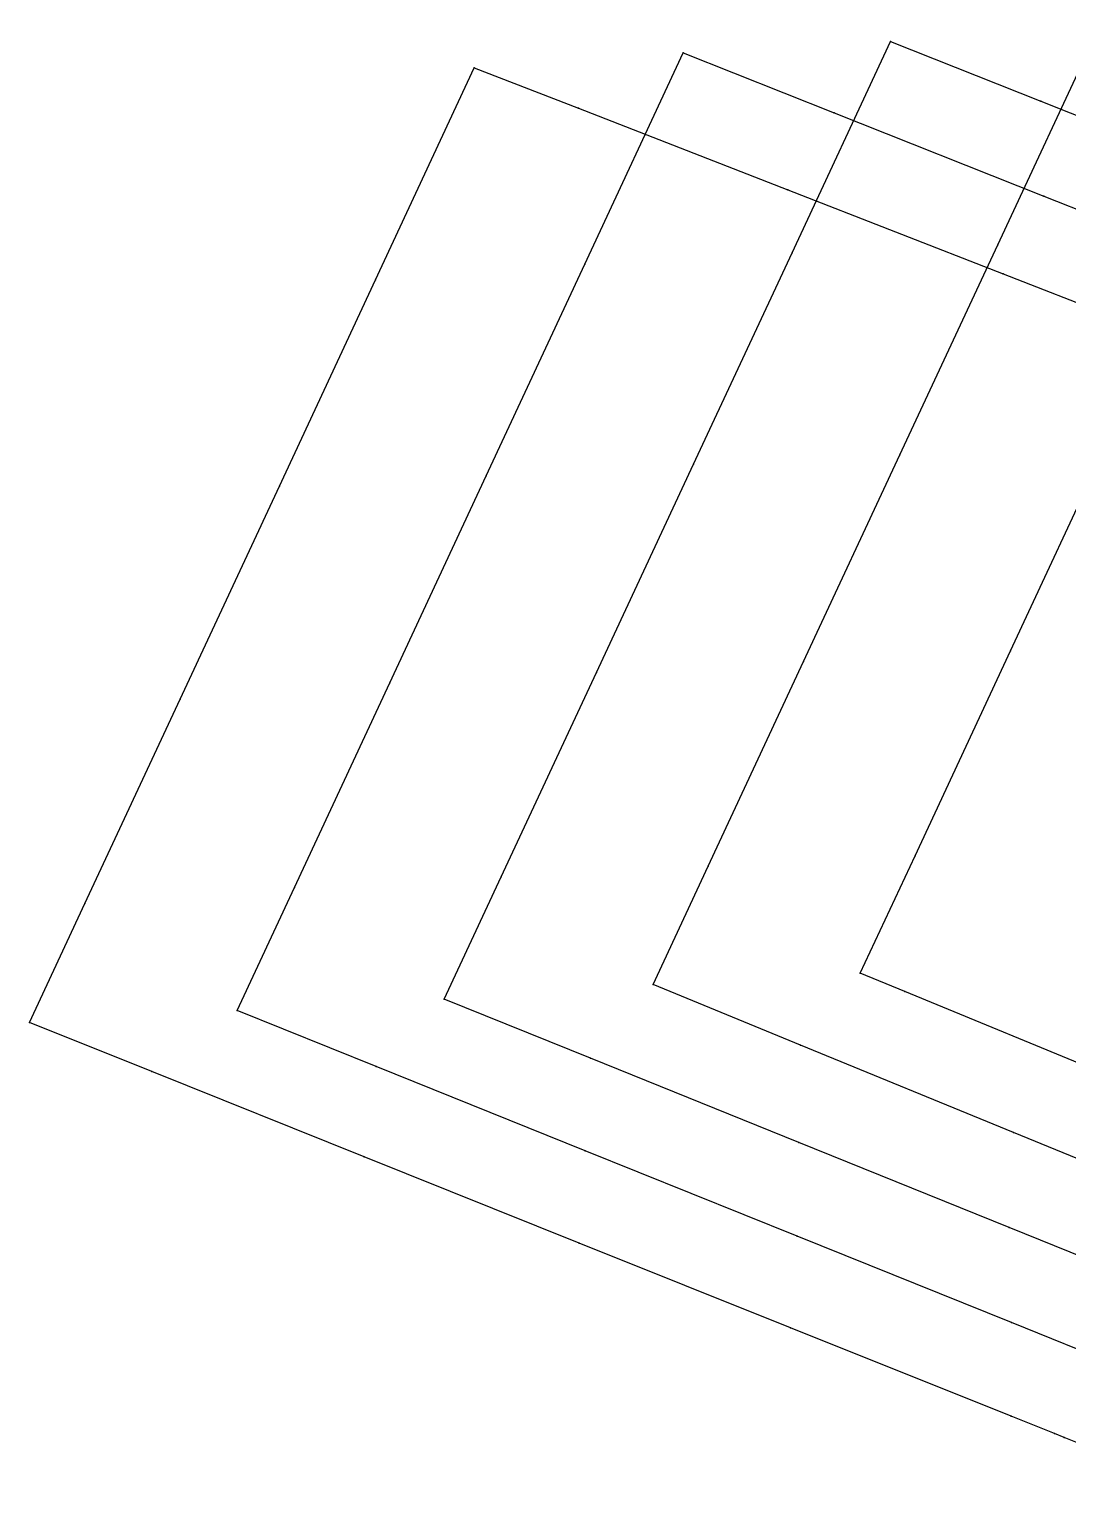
# Model space of a CAD drawing. Extents: x -2408 to 1029, y -526 to 2095.
# Drawn here: x -1030.9 to -962, y 1991.3 to 2088.8 of the extents above; entities that cross this region are included whole.
import ezdxf

# ---------------------------------------------------------------- set-up
doc = ezdxf.new("R2010")
doc.units = 0

# ---------------------------------------------------------------- blocks, each defined once
blk = doc.blocks.new(' -36')
at = {"layer": '1'}
blk.add_lwpolyline([(-775.020843, 1022.468556), (-788.754488, 1028.120391), (-791.710129, 1029.338455), (-788.080243, 1037.130921), (-781.752408, 1050.715209), (-775.36084, 1064.436302)], dxfattribs=at)
at = {"layer": '2'}
blk.add_point((-791.710129, 1029.338455), dxfattribs=at)
at = {"layer": '3'}
for p in [(-781.752408, 1050.715209), (-788.080243, 1037.130921), (-788.754488, 1028.120391)]:
    blk.add_point(p, dxfattribs=at)
blk = doc.blocks.new(' -37')
at = {"layer": '1'}
blk.add_lwpolyline([(-767.397532, 1013.662201), (-781.548446, 1019.452861), (-795.680384, 1025.253665), (-805.455933, 1029.274597), (-801.797723, 1037.127768), (-795.469422, 1050.712958), (-789.089718, 1064.408584), (-782.591893, 1078.357843), (-775.937805, 1092.642593)], dxfattribs=at)
at = {"layer": '2'}
blk.add_point((-805.455933, 1029.274597), dxfattribs=at)
at = {"layer": '3'}
for p in [(-782.591893, 1078.357843), (-789.089718, 1064.408584), (-795.469422, 1050.712958), (-801.797723, 1037.127768), (-795.680384, 1025.253665), (-781.548446, 1019.452861)]:
    blk.add_point(p, dxfattribs=at)
blk = doc.blocks.new(' -38')
at = {"layer": '1'}
blk.add_lwpolyline([(-767.610999, 1008.101741), (-781.824876, 1013.84348), (-795.779607, 1019.480303), (-809.612135, 1025.068183), (-819.30687, 1028.984756), (-815.527383, 1037.098369), (-809.205548, 1050.6698), (-802.768112, 1064.489424), (-796.232949, 1078.518825), (-789.705811, 1092.530975), (-779.740493, 1088.559275), (-765.795537, 1083.010435)], dxfattribs=at)
at = {"layer": '2'}
for p in [(-789.705811, 1092.530975), (-819.30687, 1028.984756)]:
    blk.add_point(p, dxfattribs=at)
at = {"layer": '3'}
for p in [(-779.740493, 1088.559275), (-796.232949, 1078.518825), (-802.768112, 1064.489424), (-809.205548, 1050.6698), (-815.527383, 1037.098369), (-809.612135, 1025.068183), (-795.779607, 1019.480303), (-781.824876, 1013.84348)]:
    blk.add_point(p, dxfattribs=at)
blk = doc.blocks.new(' -39')
at = {"layer": '1'}
blk.add_lwpolyline([(-767.485263, 1002.489666), (-781.677951, 1008.220886), (-795.904778, 1013.956777), (-809.946472, 1019.615793), (-823.823264, 1025.214607), (-833.044586, 1028.938141), (-829.243224, 1037.09872), (-822.919753, 1050.673668), (-816.521745, 1064.408638), (-809.985366, 1078.440594), (-803.450851, 1092.468491), (-793.440447, 1088.484297), (-779.537609, 1082.96476), (-765.648304, 1077.464968)], dxfattribs=at)
at = {"layer": '2'}
for p in [(-803.450851, 1092.468491), (-833.044586, 1028.938141)]:
    blk.add_point(p, dxfattribs=at)
at = {"layer": '3'}
for p in [(-793.440447, 1088.484297), (-779.537609, 1082.96476), (-809.985366, 1078.440594), (-816.521745, 1064.408638), (-822.919753, 1050.673668), (-829.243224, 1037.09872), (-823.823264, 1025.214607), (-809.946472, 1019.615793), (-795.904778, 1013.956777), (-781.677951, 1008.220886)]:
    blk.add_point(p, dxfattribs=at)
blk = doc.blocks.new(' -40')
at = {"layer": '1'}
blk.add_lwpolyline([(-767.902788, 997.169207), (-778.183975, 1001.285782), (-778.821945, 1001.544342), (-781.708583, 1002.700954), (-796.345923, 1008.574664), (-810.350326, 1014.190894), (-824.614251, 1019.911132), (-838.705033, 1025.562346), (-846.817474, 1028.816071), (-843.13593, 1036.7194), (-836.820902, 1050.276171), (-830.237726, 1064.408626), (-823.858313, 1078.103655), (-817.308655, 1092.164154), (-810.393475, 1089.47466), (-796.508958, 1084.067502), (-782.223648, 1078.495861), (-767.943331, 1072.917151)], dxfattribs=at)
at = {"layer": '2'}
for p in [(-817.308655, 1092.164154), (-846.817474, 1028.816071)]:
    blk.add_point(p, dxfattribs=at)
at = {"layer": '3'}
for p in [(-810.393475, 1089.47466), (-796.508958, 1084.067502), (-823.858313, 1078.103655), (-782.223648, 1078.495861), (-830.237726, 1064.408626), (-836.820902, 1050.276171), (-843.13593, 1036.7194), (-838.705033, 1025.562346), (-824.614251, 1019.911132), (-810.350326, 1014.190894), (-796.345923, 1008.574664), (-781.708583, 1002.700954), (-778.821945, 1001.544342), (-778.183975, 1001.285782)]:
    blk.add_point(p, dxfattribs=at)
at = {"layer": '4'}
for p in [(-778.821945, 1001.544342), (-778.183975, 1001.285782)]:
    blk.add_point(p, dxfattribs=at)

msp = doc.modelspace()

# ---------------------------------------------------------------- block references
at = {"layer": '1'}
for name, p in [(' -36', (-184.051123, 996.868036)), (' -37', (-184.051318, 996.179365)), (' -38', (-184.051331, 995.490688)), (' -39', (-184.051506, 994.802025)), (' -40', (-184.051738, 994.113352))]:
    msp.add_blockref(name, p, dxfattribs=at)

doc.saveas('drawing.dxf')
